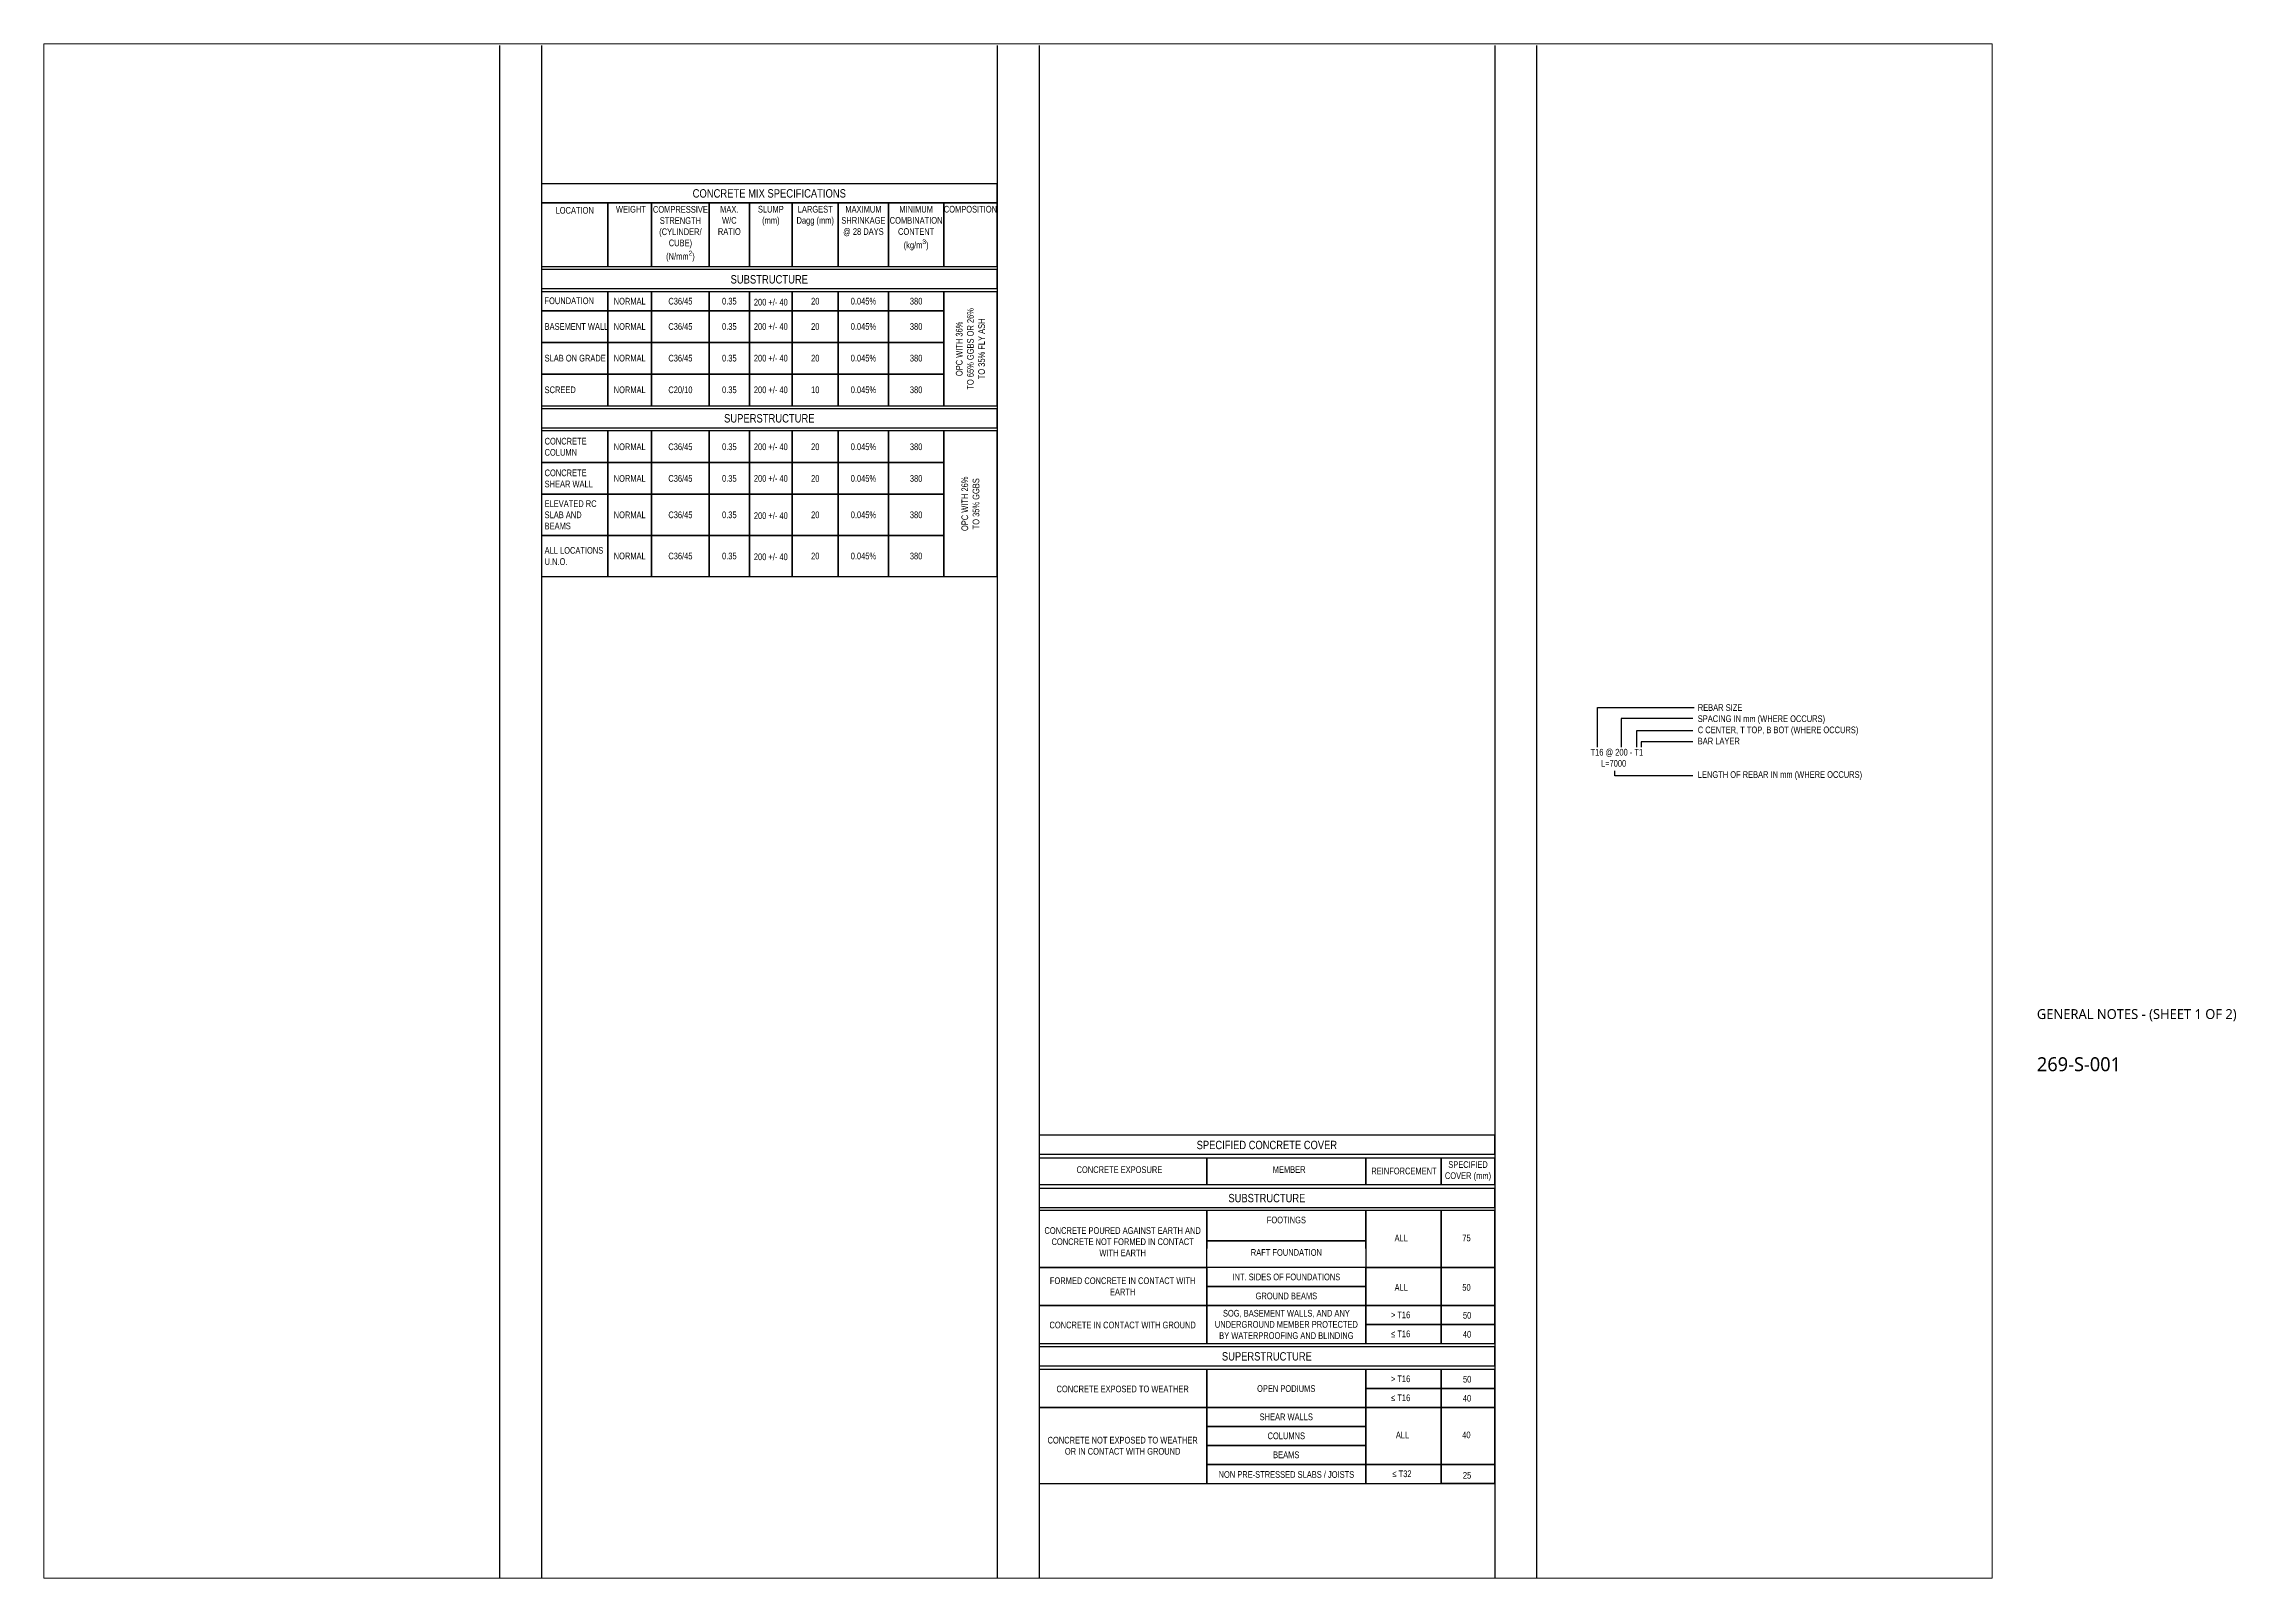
# Paper-space layout 'S001' of a CAD drawing. Header units: millimetres. Extents: x 22 to 808, y 22 to 572.
# The model-space entities are those that its viewports show. They can reach past a viewport. Long polylines and large blocks are cut down to what shows.
import ezdxf

# ---------------------------------------------------------------- set-up
doc = ezdxf.new("R2010")
doc.units = ezdxf.units.MM
doc.layers.add('NPLT-JLA', color=193, linetype='Continuous', plot=False)
for name, color, linetype in [('S-G-MEDM', 3, 'Continuous'), ('S-G-THIN', 1, 'Continuous'), ('S-LOCI-TEXT-GA-250', 2, 'Continuous')]:
    doc.layers.add(name, color=color, linetype=linetype)
doc.styles.add('ARIAL', font='arial.ttf', dxfattribs={"width": 0.8})
doc.styles.add('GENERATED_STYLE_5', font='trebuc.ttf')

# ---------------------------------------------------------------- blocks, each defined once
blk = doc.blocks.new('Concrete Mix Specs')
at = {"layer": 'S-G-MEDM', "color": 3}
for points in [[(-76570.59958586187, 210158.3788440339), (-63050.06657186308, 210158.3788440339), (-63050.06657186308, 210721.7343862839), (-76570.59958586187, 210721.7343862839)], [(-76570.59958586187, 208268.3122172821), (-74602.53537244172, 208268.3122172821), (-74602.53537244172, 210158.3788440339), (-76570.59958586187, 210158.3788440339)], [(-74602.53537244172, 208268.3122172821), (-73301.41065438985, 208268.3122172821), (-73301.41065438985, 210158.3788440339), (-74602.53537244172, 210158.3788440339)], [(-73301.41065438985, 208268.3122172821), (-71592.95544220528, 208268.3122172821), (-71592.95544220528, 210158.3788440339), (-73301.41065438985, 210158.3788440339)], [(-71592.95544220528, 208268.3122172821), (-70399.62349555941, 208268.3122172821), (-70399.62349555941, 210158.3788440339), (-71592.95544220528, 210158.3788440339)], [(-70399.62349555941, 208268.3122172821), (-69130.76075342725, 208268.3122172821), (-69130.76075342725, 210158.3788440339), (-70399.62349555941, 210158.3788440339)], [(-69130.76075342725, 208268.3122172821), (-67762.70558633693, 208268.3122172821), (-67762.70558633693, 210158.3788440339), (-69130.76075342725, 210158.3788440339)], [(-67762.70558633693, 208268.3122172821), (-66272.66014340933, 208268.3122172821), (-66272.66014340933, 210158.3788440339), (-67762.70558633693, 210158.3788440339)], [(-66272.66014340933, 208268.3122172821), (-64636.15241850016, 208268.3122172821), (-64636.15241850016, 210158.3788440339), (-66272.66014340933, 210158.3788440339)], [(-64636.15241850016, 208268.3122172821), (-63050.06657186308, 208268.3122172821), (-63050.06657186308, 210158.3788440339), (-64636.15241850016, 210158.3788440339)], [(-76570.59958586187, 207611.0640846584), (-63050.06657186308, 207611.0640846584), (-63050.06657186308, 208174.4196269074), (-76570.59958586187, 208174.4196269074)]]:
    blk.add_lwpolyline(points, close=True, dxfattribs=at)
at = {"layer": 'S-G-MEDM'}
blk.add_lwpolyline([(-76570.59958586187, 203479.7901081564), (-63050.06657186308, 203479.7901081564), (-63050.06657186308, 204043.1456504064), (-76570.59958586187, 204043.1456504064)], close=True, dxfattribs=at)
at = {"layer": 'S-G-THIN'}
for points in [[(-76570.59958586187, 206953.8159520337), (-74602.53537244172, 206953.8159520337), (-74602.53537244172, 207517.1714942837), (-76570.59958586187, 207517.1714942837)], [(-74602.53537244172, 206953.8159520337), (-73301.41065438985, 206953.8159520337), (-73301.41065438985, 207517.1714942837), (-74602.53537244172, 207517.1714942837)], [(-73301.41065438985, 206953.8159520337), (-71592.95544220528, 206953.8159520337), (-71592.95544220528, 207517.1714942837), (-73301.41065438985, 207517.1714942837)], [(-71592.95544220528, 206953.8159520337), (-70399.62349555941, 206953.8159520337), (-70399.62349555941, 207517.1714942837), (-71592.95544220528, 207517.1714942837)], [(-70399.62349555941, 206953.8159520337), (-69130.76075342725, 206953.8159520337), (-69130.76075342725, 207517.1714942837), (-70399.62349555941, 207517.1714942837)], [(-69130.76075342725, 206953.8159520337), (-67762.70558633693, 206953.8159520337), (-67762.70558633693, 207517.1714942837), (-69130.76075342725, 207517.1714942837)], [(-67762.70558633693, 206953.8159520337), (-66272.66014340933, 206953.8159520337), (-66272.66014340933, 207517.1714942837), (-67762.70558633693, 207517.1714942837)], [(-66272.66014340933, 206953.8159520337), (-64636.15241850016, 206953.8159520337), (-64636.15241850016, 207517.1714942837), (-66272.66014340933, 207517.1714942837)], [(-64636.15241850016, 204137.0382407811), (-63050.06657186308, 204137.0382407811), (-63050.06657186308, 207517.1714942837), (-64636.15241850016, 207517.1714942837)], [(-76570.59958586187, 206014.8900482832), (-74602.53537244172, 206014.8900482832), (-74602.53537244172, 206953.8159520337), (-76570.59958586187, 206953.8159520337)], [(-74602.53537244172, 206014.8900482832), (-73301.41065438985, 206014.8900482832), (-73301.41065438985, 206953.8159520337), (-74602.53537244172, 206953.8159520337)], [(-73301.41065438985, 206014.8900482832), (-71592.95544220528, 206014.8900482832), (-71592.95544220528, 206953.8159520337), (-73301.41065438985, 206953.8159520337)], [(-71592.95544220528, 206014.8900482832), (-70399.62349555941, 206014.8900482832), (-70399.62349555941, 206953.8159520337), (-71592.95544220528, 206953.8159520337)], [(-70399.62349555941, 206014.8900482832), (-69130.76075342725, 206014.8900482832), (-69130.76075342725, 206953.8159520337), (-70399.62349555941, 206953.8159520337)], [(-69130.76075342725, 206014.8900482832), (-67762.70558633693, 206014.8900482832), (-67762.70558633693, 206953.8159520337), (-69130.76075342725, 206953.8159520337)], [(-67762.70558633693, 206014.8900482832), (-66272.66014340933, 206014.8900482832), (-66272.66014340933, 206953.8159520337), (-67762.70558633693, 206953.8159520337)], [(-66272.66014340933, 206014.8900482832), (-64636.15241850016, 206014.8900482832), (-64636.15241850016, 206953.8159520337), (-66272.66014340933, 206953.8159520337)], [(-76570.59958586187, 205075.9641445316), (-74602.53537244172, 205075.9641445316), (-74602.53537244172, 206014.8900482832), (-76570.59958586187, 206014.8900482832)], [(-74602.53537244172, 205075.9641445316), (-73301.41065438985, 205075.9641445316), (-73301.41065438985, 206014.8900482832), (-74602.53537244172, 206014.8900482832)], [(-73301.41065438985, 205075.9641445316), (-71592.95544220528, 205075.9641445316), (-71592.95544220528, 206014.8900482832), (-73301.41065438985, 206014.8900482832)], [(-71592.95544220528, 205075.9641445316), (-70399.62349555941, 205075.9641445316), (-70399.62349555941, 206014.8900482832), (-71592.95544220528, 206014.8900482832)], [(-70399.62349555941, 205075.9641445316), (-69130.76075342725, 205075.9641445316), (-69130.76075342725, 206014.8900482832), (-70399.62349555941, 206014.8900482832)], [(-69130.76075342725, 205075.9641445316), (-67762.70558633693, 205075.9641445316), (-67762.70558633693, 206014.8900482832), (-69130.76075342725, 206014.8900482832)], [(-67762.70558633693, 205075.9641445316), (-66272.66014340933, 205075.9641445316), (-66272.66014340933, 206014.8900482832), (-67762.70558633693, 206014.8900482832)], [(-66272.66014340933, 205075.9641445316), (-64636.15241850016, 205075.9641445316), (-64636.15241850016, 206014.8900482832), (-66272.66014340933, 206014.8900482832)], [(-76570.59958586187, 204137.0382407811), (-74602.53537244172, 204137.0382407811), (-74602.53537244172, 205075.9641445316), (-76570.59958586187, 205075.9641445316)], [(-74602.53537244172, 204137.0382407811), (-73301.41065438985, 204137.0382407811), (-73301.41065438985, 205075.9641445316), (-74602.53537244172, 205075.9641445316)], [(-73301.41065438985, 204137.0382407811), (-71592.95544220528, 204137.0382407811), (-71592.95544220528, 205075.9641445316), (-73301.41065438985, 205075.9641445316)], [(-71592.95544220528, 204137.0382407811), (-70399.62349555941, 204137.0382407811), (-70399.62349555941, 205075.9641445316), (-71592.95544220528, 205075.9641445316)], [(-70399.62349555941, 204137.0382407811), (-69130.76075342725, 204137.0382407811), (-69130.76075342725, 205075.9641445316), (-70399.62349555941, 205075.9641445316)], [(-69130.76075342725, 204137.0382407811), (-67762.70558633693, 204137.0382407811), (-67762.70558633693, 205075.9641445316), (-69130.76075342725, 205075.9641445316)], [(-67762.70558633693, 204137.0382407811), (-66272.66014340933, 204137.0382407811), (-66272.66014340933, 205075.9641445316), (-67762.70558633693, 205075.9641445316)], [(-66272.66014340933, 204137.0382407811), (-64636.15241850016, 204137.0382407811), (-64636.15241850016, 205075.9641445316), (-66272.66014340933, 205075.9641445316)], [(-76570.59958586187, 202446.9716140311), (-74602.53537244172, 202446.9716140311), (-74602.53537244172, 203385.8975177817), (-76570.59958586187, 203385.8975177817)], [(-74602.53537244172, 202446.9716140311), (-73301.41065438985, 202446.9716140311), (-73301.41065438985, 203385.8975177817), (-74602.53537244172, 203385.8975177817)], [(-73301.41065438985, 202446.9716140311), (-71592.95544220528, 202446.9716140311), (-71592.95544220528, 203385.8975177817), (-73301.41065438985, 203385.8975177817)], [(-71592.95544220528, 202446.9716140311), (-70399.62349555941, 202446.9716140311), (-70399.62349555941, 203385.8975177817), (-71592.95544220528, 203385.8975177817)], [(-70399.62349555941, 202446.9716140311), (-69130.76075342725, 202446.9716140311), (-69130.76075342725, 203385.8975177817), (-70399.62349555941, 203385.8975177817)], [(-69130.76075342725, 202446.9716140311), (-67762.70558633693, 202446.9716140311), (-67762.70558633693, 203385.8975177817), (-69130.76075342725, 203385.8975177817)], [(-67762.70558633693, 202446.9716140311), (-66272.66014340933, 202446.9716140311), (-66272.66014340933, 203385.8975177817), (-67762.70558633693, 203385.8975177817)], [(-66272.66014340933, 202446.9716140311), (-64636.15241850016, 202446.9716140311), (-64636.15241850016, 203385.8975177817), (-66272.66014340933, 203385.8975177817)], [(-64636.15241850022, 199066.8383605294), (-63050.06657186308, 199066.8383605294), (-63050.06657186308, 203385.8975177817), (-64636.15241850016, 203385.8975177817)], [(-76570.59958586187, 201508.0457102805), (-74602.53537244172, 201508.0457102805), (-74602.53537244172, 202446.9716140311), (-76570.59958586187, 202446.9716140311)], [(-74602.53537244172, 201508.0457102805), (-73301.41065438985, 201508.0457102805), (-73301.41065438985, 202446.9716140311), (-74602.53537244172, 202446.9716140311)], [(-73301.41065438985, 201508.0457102805), (-71592.95544220528, 201508.0457102805), (-71592.95544220528, 202446.9716140311), (-73301.41065438985, 202446.9716140311)], [(-71592.95544220528, 201508.0457102805), (-70399.62349555941, 201508.0457102805), (-70399.62349555941, 202446.9716140311), (-71592.95544220528, 202446.9716140311)], [(-70399.62349555941, 201508.0457102805), (-69130.76075342725, 201508.0457102805), (-69130.76075342725, 202446.9716140311), (-70399.62349555941, 202446.9716140311)], [(-69130.76075342725, 201508.0457102805), (-67762.70558633693, 201508.0457102805), (-67762.70558633693, 202446.9716140311), (-69130.76075342725, 202446.9716140311)], [(-67762.70558633693, 201508.0457102805), (-66272.66014340933, 201508.0457102805), (-66272.66014340933, 202446.9716140311), (-67762.70558633693, 202446.9716140311)], [(-66272.66014340933, 201508.0457102805), (-64636.15241850016, 201508.0457102805), (-64636.15241850016, 202446.9716140311), (-66272.66014340933, 202446.9716140311)], [(-76570.59958586187, 200287.442035405), (-74602.53537244172, 200287.442035405), (-74602.53537244172, 201508.0457102805), (-76570.59958586187, 201508.0457102805)], [(-74602.53537244172, 200287.442035405), (-73301.41065438985, 200287.442035405), (-73301.41065438985, 201508.0457102805), (-74602.53537244172, 201508.0457102805)], [(-73301.41065438985, 200287.442035405), (-71592.95544220528, 200287.442035405), (-71592.95544220528, 201508.0457102805), (-73301.41065438985, 201508.0457102805)], [(-71592.95544220528, 200287.442035405), (-70399.62349555941, 200287.442035405), (-70399.62349555941, 201508.0457102805), (-71592.95544220528, 201508.0457102805)], [(-70399.62349555941, 200287.442035405), (-69130.76075342725, 200287.442035405), (-69130.76075342725, 201508.0457102805), (-70399.62349555941, 201508.0457102805)], [(-69130.76075342725, 200287.442035405), (-67762.70558633693, 200287.442035405), (-67762.70558633693, 201508.0457102805), (-69130.76075342725, 201508.0457102805)], [(-67762.70558633693, 200287.442035405), (-66272.66014340933, 200287.442035405), (-66272.66014340933, 201508.0457102805), (-67762.70558633693, 201508.0457102805)], [(-66272.66014340933, 200287.442035405), (-64636.15241850016, 200287.442035405), (-64636.15241850016, 201508.0457102805), (-66272.66014340933, 201508.0457102805)], [(-76570.59958586187, 199066.8383605294), (-74602.53537244172, 199066.8383605294), (-74602.53537244172, 200287.442035405), (-76570.59958586187, 200287.442035405)], [(-74602.53537244172, 199066.8383605294), (-73301.41065438985, 199066.8383605294), (-73301.41065438985, 200287.442035405), (-74602.53537244172, 200287.442035405)], [(-73301.41065438985, 199066.8383605294), (-71592.95544220528, 199066.8383605294), (-71592.95544220528, 200287.442035405), (-73301.41065438985, 200287.442035405)], [(-71592.95544220528, 199066.8383605294), (-70399.62349555941, 199066.8383605294), (-70399.62349555941, 200287.442035405), (-71592.95544220528, 200287.442035405)], [(-70399.62349555941, 199066.8383605294), (-69130.76075342725, 199066.8383605294), (-69130.76075342725, 200287.442035405), (-70399.62349555941, 200287.442035405)], [(-69130.76075342725, 199066.8383605294), (-67762.70558633693, 199066.8383605294), (-67762.70558633693, 200287.442035405), (-69130.76075342725, 200287.442035405)], [(-67762.70558633693, 199066.8383605294), (-66272.66014340933, 199066.8383605294), (-66272.66014340933, 200287.442035405), (-67762.70558633693, 200287.442035405)], [(-66272.66014340933, 199066.8383605294), (-64636.15241850016, 199066.8383605294), (-64636.15241850016, 200287.442035405), (-66272.66014340933, 200287.442035405)]]:
    blk.add_lwpolyline(points, close=True, dxfattribs=at)
at = {"layer": 'S-LOCI-TEXT-GA-250', "style": 'ARIAL'}
for s, insert, char_height, width, attachment_point in [('CONCRETE MIX SPECIFICATIONS', (-69810.33307886258, 210559.2016602615), 250, 6385.73684573174, 2), ('LOCATION', (-75583.07785299636, 210031.7016643025), 198.7704700373494, 1954.42248916626, 2), ('WEIGHT', (-73916.06491133414, 210062.8933277465), 198.7704700373494, 1954.42248916626, 2), ('\\A1;COMPRESSIVE\\PSTRENGTH\\P(CYLINDER/\\PCUBE)\\P(N/mm{\\H0.7x;\\S2^ ;})', (-72447.18304829756, 210058.6458102865), 198.7704700373494, 1954.42248916626, 2), ('MAX.\\PW/C\\PRATIO', (-70996.28946888304, 210064.4862536592), 198.7704700373494, 1954.42248916626, 2), ('SLUMP\\P(mm)', (-69765.1921244933, 210064.4862536592), 198.7704700373494, 1954.42248916626, 2), ('LARGEST \\PDagg (mm)', (-68446.73316988174, 210064.4862536592), 198.7704700373494, 1954.42248916626, 2), ('MAXIMUM\\PSHRINKAGE\\P@ 28 DAYS', (-67017.6828648739, 210064.4862536592), 198.7704700373494, 1954.42248916626, 2), ('\\A1;MINIMUM COMBINATION CONTENT \\P(kg/m{\\H0.7x;\\S3^ ;})', (-65454.40628095309, 210064.4862536592), 198.7704700373494, 1954.42248916626, 2), ('COMPOSITION', (-63843.10949518156, 210064.4862536592), 198.7704700373494, 1954.42248916626, 2), ('SUBSTRUCTURE', (-69810.33307886258, 208009.5507234763), 250, 6385.73684573174, 2), ('FOUNDATION', (-75745.93689493363, 207348.0868422389), 198.7704700373494, 1954.42248916626, 2), ('NORMAL', (-73951.97301341547, 207235.4937231597), 198.7704700373494, 1301.124718051305, 5), ('0.35', (-70996.28946888266, 207235.4937231587), 198.7704700373494, 1268.862742132217, 5), ('200 +/- 40', (-69765.1921244933, 207205.7884510104), 198.7704700373494, 1268.862742132217, 5), ('20', (-68446.73316988174, 207235.4937231597), 198.7704700373494, 1368.05516708947, 5), ('0.045%', (-67017.68286487352, 207235.4937231587), 198.7704700373494, 1490.045442926961, 5), ('380', (-65454.40628095335, 207235.4937231597), 198.7704700373494, 1636.507724911968, 5), ('BASEMENT WALL', (-76476.70699548902, 206484.3530001584), 198.7704700373494, 1874.171623047226, 4), ('NORMAL', (-73951.97301341547, 206484.3530001584), 198.7704700373494, 1301.124718051305, 5), ('0.35', (-70996.28946888229, 206484.3530001584), 198.7704700373494, 1268.862742132217, 5), ('200 +/- 40', (-69765.1921244933, 206484.3530001575), 198.7704700373494, 1268.862742132217, 5), ('20', (-68446.73316988174, 206484.3530001594), 198.7704700373494, 1368.05516708947, 5), ('0.045%', (-67017.68286487318, 206484.3530001584), 198.7704700373494, 1490.045442927634, 5), ('380', (-65454.40628095309, 206484.3530001584), 198.7704700373494, 1636.507724911295, 5), ('SLAB ON GRADE', (-76476.70699548902, 205545.4270964079), 198.7704700373494, 1874.171623047226, 4), ('NORMAL', (-73951.97301341547, 205545.4270964079), 198.7704700373494, 1301.124718051305, 5), ('0.35', (-70996.28946888229, 205545.4270964079), 198.7704700373494, 1268.862742132217, 5), ('200 +/- 40', (-69765.1921244933, 205545.4270964069), 198.7704700373494, 1268.862742132217, 5), ('\\pxt4;20', (-68446.73316988174, 205545.4270964079), 198.7704700373494, 1368.05516708947, 5), ('0.045%', (-67017.68286487318, 205545.4270964079), 198.7704700373494, 1490.045442927634, 5), ('380', (-65454.40628095309, 205545.4270964079), 198.7704700373494, 1636.507724911295, 5), ('SCREED', (-76476.70699548902, 204606.5011926573), 198.7704700373494, 1874.171623047226, 4), ('NORMAL', (-73951.97301341547, 204606.5011926573), 198.7704700373494, 1301.124718051305, 5), ('C20/10', (-72447.18304829716, 204606.5011926573), 198.7704700373494, 1268.862742132217, 5), ('0.35', (-70996.28946888229, 204606.5011926573), 198.7704700373494, 1268.862742132217, 5), ('200 +/- 40', (-69765.1921244933, 204606.5011926563), 198.7704700373494, 1268.862742132217, 5), ('10', (-68446.73316988174, 204606.5011926573), 198.7704700373494, 1368.05516708947, 5), ('0.045%', (-67017.68286487318, 204606.5011926573), 198.7704700373494, 1490.045442927634, 5), ('380', (-65454.40628095309, 204606.5011926573), 198.7704700373494, 1636.507724911295, 5), ('SUPERSTRUCTURE', (-69810.33307886258, 203887.6214564312), 250, 6385.73684573174, 2), ('CONCRETE COLUMN', (-76476.70699548902, 202916.4345659073), 198.7704700373494, 1874.171623047226, 4), ('NORMAL', (-73951.97301341547, 202916.4345659073), 198.7704700373494, 1301.124718051305, 5), ('0.35', (-70996.28946888229, 202916.4345659064), 198.7704700373494, 1268.862742132217, 5), ('200 +/- 40', (-69765.1921244933, 202916.4345659064), 198.7704700373494, 1268.862742132217, 5), ('20', (-68446.73316988174, 202916.4345659083), 198.7704700373494, 1368.05516708947, 5), ('0.045%', (-67017.68286487318, 202916.4345659073), 198.7704700373494, 1490.045442927634, 5), ('380', (-65454.40628095309, 202916.4345659073), 198.7704700373494, 1636.507724911295, 5), ('CONCRETE SHEAR WALL', (-76476.70699548902, 201977.5086621558), 198.7704700373494, 1874.171623047226, 4), ('NORMAL', (-73951.97301341547, 201977.5086621558), 198.7704700373494, 1301.124718051305, 5), ('0.35', (-70996.28946888229, 201977.5086621558), 198.7704700373494, 1268.862742132217, 5), ('200 +/- 40', (-69765.1921244933, 201977.5086621549), 198.7704700373494, 1268.862742132217, 5), ('20', (-68446.73316988174, 201977.5086621558), 198.7704700373494, 1368.05516708947, 5), ('0.045%', (-67017.68286487318, 201977.5086621558), 198.7704700373494, 1490.045442927634, 5), ('380', (-65454.40628095309, 201977.5086621558), 198.7704700373494, 1636.507724911295, 5), ('ELEVATED RC SLAB AND BEAMS', (-76476.70699548902, 200897.7438728428), 198.7704700373494, 1874.171623047226, 4), ('NORMAL', (-73951.97301341547, 200897.7438728428), 198.7704700373494, 1301.124718051305, 5), ('0.35', (-70996.28946888229, 200897.7438728437), 198.7704700373494, 1268.862742132217, 5), ('200 +/- 40', (-69765.1921244933, 200872.5436640289), 198.7704700373494, 1268.862742132217, 5), ('20', (-68446.73316988174, 200897.7438728428), 198.7704700373494, 1368.05516708947, 5), ('0.045%', (-67017.68286487318, 200897.7438728428), 198.7704700373494, 1490.045442927634, 5), ('380', (-65454.40628095309, 200897.7438728428), 198.7704700373494, 1636.507724911295, 5), ('ALL LOCATIONS U.N.O.', (-76476.70699548902, 199677.1401979672), 198.7704700373494, 1874.171623047226, 4), ('NORMAL', (-73951.97301341547, 199677.1401979672), 198.7704700373494, 1301.124718051305, 5), ('0.35', (-70996.28946888229, 199677.1401979681), 198.7704700373494, 1268.862742132217, 5), ('200 +/- 40', (-69765.1921244933, 199652.5845509795), 198.7704700373494, 1268.862742132217, 5), ('20', (-68446.73316988174, 199677.1401979672), 198.7704700373494, 1368.05516708947, 5), ('0.045%', (-67017.68286487318, 199677.1401979672), 198.7704700373494, 1490.045442927634, 5), ('380', (-65454.40628095309, 199677.1401979662), 198.7704700373494, 1636.507724911295, 5)]:
    blk.add_mtext(s, dxfattribs=dict(at, insert=insert, char_height=char_height, width=width, attachment_point=attachment_point))
at = {"layer": 'S-LOCI-TEXT-GA-250', "color": 7, "char_height": 198.7704700373494, "attachment_point": 5, "style": 'ARIAL'}
for insert, width in [((-72447.18304829756, 207235.4937231597), 1708.455212183104), ((-72447.18304829716, 206484.3530001584), 1708.455212183776), ((-72447.18304829716, 205545.4270964079), 1708.455212183776), ((-72447.18304829716, 202916.4345659073), 1708.455212183776), ((-72447.18304829716, 201977.5086621558), 1708.455212183776), ((-72447.18304829716, 200897.7438728428), 1708.455212183776), ((-72447.18304829716, 199677.1401979672), 1708.455212183776)]:
    blk.add_mtext('C36/45', dxfattribs=dict(at, insert=insert, width=width))
at = {"layer": 'S-LOCI-TEXT-GA-250', "char_height": 198.7704700373494, "attachment_point": 5, "rotation": 90, "style": 'ARIAL'}
for s, insert, width in [('OPC WITH 36% \\PTO 65% GGBS OR 26% TO 35% FLY ASH', (-63843.10949518156, 205821.7943862686), 2592.450561232766), ('OPC WITH 26% \\PTO 35% GGBS', (-63843.10949518159, 201226.3679391555), 4319.059157253187)]:
    blk.add_mtext(s, dxfattribs=dict(at, insert=insert, width=width))
blk = doc.blocks.new('COVER')
at = {"layer": 'S-G-MEDM', "color": 3}
for points in [[(-62196.56657186298, 250296.7574979957), (-49047.53355786404, 250296.7574979957), (-49047.53355786404, 250844.6338735786), (-62196.56657186298, 250844.6338735786)], [(-62196.566571863, 249421.8384836231), (-57355.69179946216, 249421.838483623), (-57355.69179946213, 250189.1462972036), (-62196.56657186298, 250189.1462972037)], [(-57355.69179946216, 249421.838483623), (-52763.44957479727, 249421.8384836231), (-52763.44957479725, 250189.1462972037), (-57355.69179946213, 250189.1462972036)], [(-52763.44957479727, 249421.8384836231), (-50590.03895605176, 249421.8384836231), (-50590.03895605173, 250189.1462972037), (-52763.44957479725, 250189.1462972037)], [(-50590.0389560518, 249421.8384836231), (-49047.53355786412, 249421.8384836231), (-49047.53355786404, 250189.1462972037), (-50590.03895605173, 250189.1462972037)], [(-62196.56657186298, 248766.350907248), (-49047.53355786404, 248766.350907248), (-49047.53355786404, 249314.2272828311), (-62196.56657186298, 249314.2272828311)]]:
    blk.add_lwpolyline(points, close=True, dxfattribs=at)
at = {"layer": 'S-G-MEDM'}
blk.add_lwpolyline([(-62196.56657186298, 244191.3196295505), (-49047.53355786404, 244191.3196295505), (-49047.53355786404, 244739.1960051335), (-62196.56657186298, 244739.1960051335)], close=True, dxfattribs=at)
at = {"layer": 'S-G-THIN'}
for points in [[(-62196.56657186295, 247031.4090512354), (-57355.69179946213, 247031.4090512354), (-57355.69179946214, 248675.0381779845), (-62196.56657186298, 248675.0381779845)], [(-57355.69179946215, 247795.514933641), (-52763.44957479727, 247795.5149336408), (-52763.44957479726, 248675.0381779844), (-57355.69179946214, 248675.0381779845)], [(-52763.44957479729, 247031.4090512353), (-50590.03895605175, 247031.4090512354), (-50590.03895605172, 248675.0381779845), (-52763.44957479726, 248675.0381779844)], [(-50590.03895605177, 247031.4090512354), (-49047.53355786408, 247031.4090512354), (-49047.53355786404, 248675.0381779845), (-50590.03895605173, 248675.0381779845)], [(-62196.56657186292, 245935.6563000694), (-57355.69179946207, 245935.6563000694), (-57355.69179946214, 247031.4090512354), (-62196.56657186298, 247031.4090512354)], [(-57355.69179946214, 246483.5326756524), (-52763.44957479726, 246483.5326756522), (-52763.44957479726, 247031.4090512353), (-57355.69179946214, 247031.4090512354)], [(-52763.44957479732, 245935.6563000692), (-50590.03895605177, 245935.6563000693), (-50590.03895605172, 247031.4090512354), (-52763.44957479726, 247031.4090512353)], [(-50590.03895605176, 245935.6563000693), (-49047.53355786407, 245935.6563000693), (-49047.53355786404, 247031.4090512354), (-50590.03895605173, 247031.4090512354)], [(-57355.69179946214, 245935.6563000693), (-52763.44957479726, 245935.6563000692), (-52763.44957479726, 246483.5326756522), (-57355.69179946214, 246483.5326756524)], [(-62196.56657186293, 244839.9035489032), (-57355.6917994621, 244839.9035489032), (-57355.69179946214, 245935.6563000693), (-62196.56657186298, 245935.6563000693)], [(-57355.69179946214, 244839.9035489032), (-52763.44957479726, 244839.9035489032), (-52763.44957479726, 245935.6563000692), (-57355.69179946214, 245935.6563000693)], [(-52763.4495747973, 245387.7799244862), (-50590.03895605176, 245387.7799244863), (-50590.03895605172, 245935.6563000693), (-52763.44957479726, 245935.6563000692)], [(-50590.03895605169, 245387.7799244862), (-49047.533557864, 245387.7799244862), (-49047.53355786404, 245935.6563000693), (-50590.03895605173, 245935.6563000693)], [(-52763.4495747973, 244839.9035489032), (-50590.03895605176, 244839.9035489032), (-50590.03895605172, 245387.7799244863), (-52763.44957479726, 245387.7799244862)], [(-50590.03895605165, 244839.9035489032), (-49047.53355786396, 244839.9035489032), (-49047.533557864, 245387.7799244862), (-50590.03895605169, 245387.7799244862)], [(-62196.56657186303, 242994.8593346149), (-57355.69179946219, 242994.8593346149), (-57355.69179946223, 244090.6120857809), (-62196.56657186305, 244090.6120857809)], [(-57355.69179946223, 242994.8593346149), (-52763.44957479736, 242994.8593346148), (-52763.44957479736, 244090.6120857809), (-57355.69179946223, 244090.6120857809)], [(-52763.44957479739, 243542.7357101978), (-50590.03895605184, 243542.7357101979), (-50590.0389560518, 244090.6120857809), (-52763.44957479736, 244090.6120857809)], [(-52763.44957479739, 242994.8593346148), (-50590.03895605184, 242994.8593346149), (-50590.0389560518, 243542.7357101979), (-52763.44957479736, 243542.7357101977)], [(-50590.03895605178, 243542.7357101979), (-49047.5335578641, 243542.7357101979), (-49047.53355786414, 244090.6120857809), (-50590.03895605182, 244090.6120857809)], [(-50590.03895605173, 242994.8593346148), (-49047.53355786404, 242994.8593346148), (-49047.5335578641, 243542.7357101979), (-50590.03895605178, 243542.7357101979)], [(-62196.566571863, 240803.3538322826), (-57355.69179946215, 240803.3538322826), (-57355.69179946214, 242994.8593346148), (-62196.56657186298, 242994.8593346148)], [(-57355.69179946214, 242446.9829590317), (-52763.44957479736, 242446.9829590317), (-52763.44957479736, 242994.8593346148), (-57355.69179946214, 242994.8593346148)], [(-52763.44957479739, 241351.2302078657), (-50590.03895605175, 241351.2302078657), (-50590.03895605172, 242994.8593346148), (-52763.44957479736, 242994.8593346148)], [(-50590.03895605177, 241351.2302078657), (-49047.53355786408, 241351.2302078657), (-49047.53355786404, 242994.8593346148), (-50590.03895605173, 242994.8593346148)], [(-57355.69179946214, 241899.1065834487), (-52763.44957479736, 241899.1065834487), (-52763.44957479736, 242446.9829590317), (-57355.69179946214, 242446.9829590317)], [(-57355.69179946214, 241351.2302078657), (-52763.44957479736, 241351.2302078657), (-52763.44957479736, 241899.1065834487), (-57355.69179946214, 241899.1065834487)], [(-52763.44957479747, 240803.3538322826), (-50590.03895605183, 240803.3538322826), (-50590.03895605172, 241351.2302078657), (-52763.44957479736, 241351.2302078657)], [(-50590.03895605168, 240803.3538322827), (-49047.53355786399, 240803.3538322827), (-49047.53355786404, 241351.2302078657), (-50590.03895605173, 241351.2302078657)], [(-50590.03895605165, 240803.3538322827), (-49047.53355786396, 240803.3538322827), (-49047.533557864, 240803.3538322826), (-50590.03895605169, 240803.3538322826)]]:
    blk.add_lwpolyline(points, close=True, dxfattribs=at)
for points in [[(-52763.44957479726, 247579.2854268183), (-52763.44957479726, 247579.2854268183), (-52763.44957479727, 247795.5149336408), (-57355.69179946215, 247795.514933641), (-57355.69179946214, 247579.2854268184)], [(-52763.44957479736, 240803.3538322827), (-52763.44957479736, 240803.3538322827), (-52763.44957479736, 241351.2302078657), (-57355.69179946215, 241351.2302078657), (-57355.69179946215, 240803.3538322827)], [(-57355.69179946214, 240803.3538322827), (-57355.69179946214, 240803.3538322826), (-52763.44957479736, 240803.3538322826), (-52763.44957479736, 240803.3538322827)]]:
    blk.add_lwpolyline(points, dxfattribs=at)
at = {"layer": 'S-LOCI-TEXT-GA-250', "style": 'ARIAL'}
for s, insert, char_height, width, attachment_point in [('SPECIFIED CONCRETE COVER', (-55622.05006486354, 250686.5670149637), 241.6361350198882, 6210.2776951396, 2), ('CONCRETE EXPOSURE', (-59876.56959851439, 249950.0675255652), 193.3089080159105, 4131.623563214305, 2), ('\\A1;MEMBER', (-54979.96938131786, 249953.6157970781), 193.3089080159105, 4131.623563214305, 2), ('\\A1;REINFORCEMENT', (-51665.76398279439, 249911.4453057773), 193.3089080159105, 1900.721355196655, 2), ('SPECIFIED COVER (mm)', (-49818.78625695789, 250097.8335679401), 193.3089080159105, 1900.721355196655, 2), ('SUBSTRUCTURE', (-55622.05006486354, 249153.8884373167), 241.6361350198882, 6210.2776951396, 2), ('\\pxqc;CONCRETE POURED AGAINST EARTH AND CONCRETE NOT FORMED IN CONTACT WITH EARTH', (-59783.90970875977, 247774.9818542537), 193.3089080159105, 4507.022579964351, 5), ('FOOTINGS', (-55059.57068712971, 248401.0999901928), 193.3089080159105, 1233.99854645191, 5), ('ALL', (-51745.07166108953, 247880.9835635971), 193.3089080159105, 1440.54965243496, 5), ('75', (-49862.43866561263, 247880.9835635971), 193.3089080159105, 1440.54965243496, 5), ('{\\C4;RAFT FOUNDATION}', (-55059.57068712971, 247463.1950984764), 193.3089080159105, 2471.41893676773, 5), ('\\pxqc;FORMED CONCRETE IN CONTACT WITH EARTH', (-59783.90970875977, 246487.6454255691), 193.3089080159105, 4507.022579964351, 5), ('INT. SIDES OF FOUNDATIONS', (-55059.57068712971, 246757.4708634438), 193.3089080159105, 3896.400256551452, 5), ('GROUND BEAMS', (-55059.57068712971, 246209.5944878607), 193.3089080159105, 3497.098960188333, 5), ('ALL', (-51745.07166108953, 246454.8766357244), 193.3089080159105, 1440.54965243496, 5), ('50', (-49862.43866561263, 246454.8766357244), 193.3089080159105, 1466.66197814986, 5), ('\\pxqc;CONCRETE IN CONTACT WITH GROUND', (-59783.90970875977, 245371.0503107804), 193.3089080159105, 4507.022579964351, 5), ('{\\C4;SOG, BASEMENT WALLS,} AND ANY UNDERGROUND MEMBER PROTECTED BY WATERPROOFING AND BLINDING', (-55059.57068712974, 245387.7799244862), 193.3089080159105, 4195.702180392777, 5), ('> T16', (-51764.89904176908, 245663.1989536934), 193.3089080159105, 3034.018512340336, 5), ('50', (-49843.89232614264, 245651.1452201722), 193.3089080159105, 1466.66197814986, 5), ('\\pxi-3,l4,t4;≤ T16', (-51857.6255103778, 245115.3225781103), 193.3089080159105, 3034.018512340336, 5), ('40', (-49846.94068134661, 245103.2688445891), 193.3089080159105, 1466.66197814986, 5), ('SUPERSTRUCTURE', (-55622.05006486354, 244587.9451070408), 241.6361350198882, 13130.89306798539, 2), ('\\pxqc;CONCRETE EXPOSED TO WEATHER', (-59783.90970875986, 243526.0060964921), 193.3089080159105, 4507.022579964351, 5), ('OPEN PODIUMS', (-55064.91461902427, 243536.7788444268), 193.3089080159105, 4569.057630188267, 5), ('> T16', (-51764.89904176917, 243818.154739405), 193.3089080159105, 3034.018512340336, 5), ('50', (-49843.89232614272, 243806.1010058839), 193.3089080159105, 1466.66197814986, 5), ('\\pxi-3,l4,t4;≤ T16', (-51857.62551037788, 243270.2783638219), 193.3089080159105, 3034.018512340336, 5), ('40', (-49846.94068134671, 243258.2246303008), 193.3089080159105, 1466.66197814986, 5), ('SHEAR WALLS', (-55062.44232561925, 242720.9211468232), 193.3089080159105, 4565.655687644727, 5), ('COLUMNS', (-55062.44232561921, 242173.0447712401), 193.3089080159105, 4565.655687644727, 5), ('ALL', (-51708.59204423228, 242200.8047202274), 193.3089080159105, 1440.54965243496, 5), ('40', (-49865.48702081669, 242200.8047202274), 193.3089080159105, 1440.54965243496, 5), ('\\pxqc;CONCRETE NOT EXPOSED TO WEATHER OR IN CONTACT WITH GROUND', (-59783.90970875977, 241886.8626317165), 193.3089080159105, 4557.299519844571, 5), ('BEAMS', (-55062.44232561921, 241625.1683956572), 193.3089080159105, 4565.655687644727, 5), ('NON PRE-STRESSED SLABS / JOISTS', (-55059.5706871298, 241058.5224153972), 193.3089080159105, 4075.700496543081, 5), ('\\pxi-3,l4,t4;≤ T32', (-51821.14589352052, 241078.3486558905), 193.3089080159105, 3034.018512340336, 5), ('25', (-49846.94068134668, 241034.5651209904), 193.3089080159105, 1466.66197814986, 5)]:
    blk.add_mtext(s, dxfattribs=dict(at, insert=insert, char_height=char_height, width=width, attachment_point=attachment_point))
blk = doc.blocks.new('236')
at = {"layer": 'S-G-THIN'}
for points in [[(579.0330056909318, 330.3431175888729), (579.0330056909318, 344.5341136234094), (613.7071851623498, 344.5341136234094)], [(613.2314758924788, 340.6184145275513), (587.5804577976028, 340.6184145275513), (587.5804577976028, 330.3431175888729)], [(613.2314758924788, 336.2436981803155), (593.0128923610473, 336.2436981803155), (593.0128923610473, 330.3081883458333)], [(613.2314758924788, 332.331900350506), (594.7307090832932, 332.331900350506), (594.7307090832932, 330.3431175888729)], [(613.2314758924788, 320.0942872755368), (585.2198716222795, 320.0942872755368), (585.2198716222795, 321.837866935075)]]:
    blk.add_lwpolyline(points, dxfattribs=at)
at = {"layer": 'S-LOCI-TEXT-GA-250', "insert": (557.3857880750293, 353.7646272397674), "char_height": 2.4, "width": 123.8938583116515, "attachment_point": 1, "style": 'ARIAL'}
blk.add_mtext('\\A1;{\\C255;\\c16777215;\\P}\\P^I^I^I^I^I^IREBAR SIZE \\P^I^I^I^I^I^ISPACING IN mm (WHERE OCCURS) \\P^I^I^I^I^I^IC CENTER, T TOP, B BOT (WHERE OCCURS)\\P^I^I^I^I^I^IBAR LAYER \\P^I^IT16 @ 200 - T1\\P^I^I     L=7000\\P\\pxi-3,l3,qj,t3;^I^I^I^I^I^I^ILENGTH OF REBAR IN mm (WHERE OCCURS)', dxfattribs=at)

msp = doc.modelspace()

# ---------------------------------------------------------------- linework, layer by layer
at = {"layer": 'NPLT-JLA'}
for p, q in [((2413.250000000003, 57149.99999999995), (2413.250000000003, 56600.99999999995)), ((2428.250000000003, 57149.99999999995), (2428.250000000003, 56600.99999999995)), ((2591.500000000003, 57149.99999999995), (2591.500000000003, 56600.99999999995)), ((2606.500000000003, 57149.99999999995), (2606.500000000003, 56600.99999999995)), ((2769.750000000003, 57149.99999999995), (2769.750000000003, 56600.99999999995)), ((2784.750000000003, 57149.99999999995), (2784.750000000003, 56600.99999999995)), ((2948.000000000003, 57149.99999999995), (2948.000000000003, 56600.99999999995))]:
    msp.add_line(p, q, dxfattribs=at)

# ---------------------------------------------------------------- block references
for name, p, xscale, yscale, zscale in [('Concrete Mix Specs', (3352.780887166179, 54556.15271400401), 0.01207422812628573, 0.01207422812628573, 0.01207422812628573), ('COVER', (3378.692866353504, 53645.28989993421), 0.01241536163352837, 0.01241536163352837, 0.01241536163352837)]:
    msp.add_blockref(name, p, dxfattribs=dict(xscale=xscale, yscale=yscale, zscale=zscale))
at = {"layer": 'S-G-THIN'}
msp.add_blockref('236', (2227.500000000003, 56568.26666917223), dxfattribs=at)

psp = doc.layouts.new('S001')

# ---------------------------------------------------------------- texts
at = {"color": 7, "linetype": 'Continuous', "lineweight": 0, "style": 'GENERATED_STYLE_5'}
for s, insert, char_height, attachment_point in [('\\A1;GENERAL NOTES - (SHEET 1 OF 2)', (736.3595264236232, 226.1356017445375), 3.551658657693747, 1), ('\\A1;269-S-001', (736.3721664890041, 203.8367331778455), 5, 7)]:
    psp.add_mtext(s, dxfattribs=dict(at, insert=insert, char_height=char_height, attachment_point=attachment_point))

# ---------------------------------------------------------------- viewports
at = {"layer": 'NPLT-JLA', "view_target_point": (37150, 29700)}
psp.add_viewport(center=(371.4012618862796, 297.0956725428427), size=(698.0000007103163, 549.5422446173652), view_center_point=(-34551, 27175.77112202901), view_height=549.5422440581262, dxfattribs=at)

doc.saveas('drawing.dxf')
